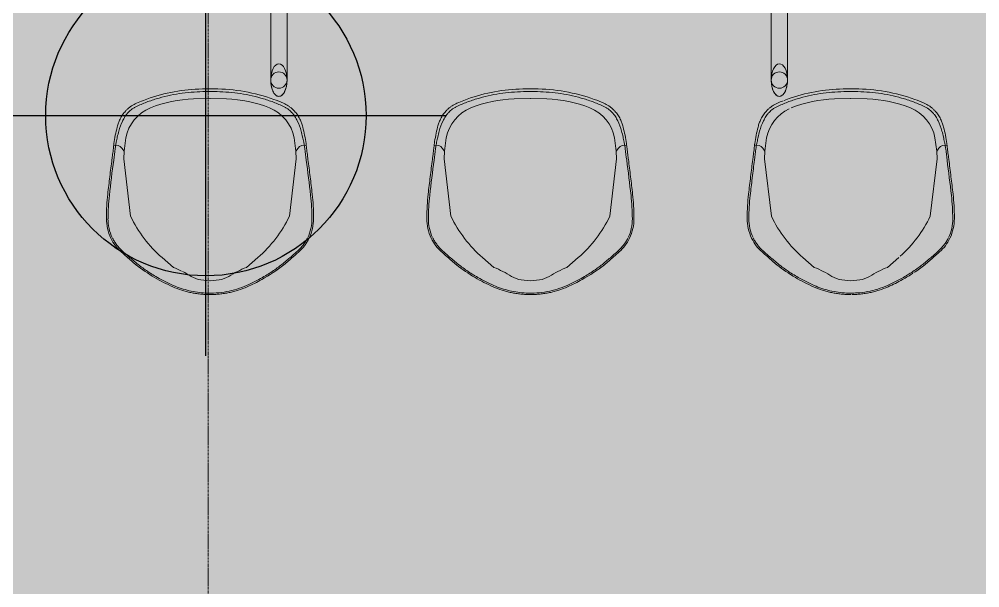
# Model space of a CAD drawing. Header units: millimetres. Extents: x 15878 to 679837, y -72324 to 391440.
# Drawn here: x 153942 to 156940, y 36702 to 38476 of the extents above; entities that cross this region are included whole.
import ezdxf

# ---------------------------------------------------------------- set-up
doc = ezdxf.new("R2010")
doc.units = ezdxf.units.MM
doc.linetypes.add('Grid Line__1_200_', pattern=[10.5, 6, -1.5, 1.5, -1.5])
for name, color, linetype, lineweight in [('A-ANNO-NOTE', 131, 'Continuous', 25), ('A-DETL-GENF', 92, 'Continuous', 5), ('I-FURN', 30, 'Continuous', 5), ('S-GRID', 1, 'Continuous', 5)]:
    doc.layers.add(name, color=color, linetype=linetype, lineweight=lineweight)

# ---------------------------------------------------------------- blocks, each defined once
blk = doc.blocks.new('202_glass dining table 2 - 30_ x 84_ x 22_-2636025-G_F')
at = {"layer": 'I-FURN', "color": 253}
for p, q in [((-761.2, 403.2), (-761.2, -190.6)), ((-710.4, 131.7), (-710.4, 403.2)), ((800.9, 403.2), (800.9, 131.7)), ((851.7, -190.6), (851.7, 403.2)), ((201.5, 131.7), (-710.4, 131.7)), ((800.9, 131.7), (207.2, 131.7)), ((-710.4, -190.6), (-710.4, 80.9)), ((-710.4, 80.9), (800.9, 80.9)), ((800.9, 80.9), (800.9, -190.6))]:
    blk.add_line(p, q, dxfattribs=at)
for centre, start, end in [((-735.8, 403.2), 360, 180), ((826.3, 403.2), 0, 180), ((-735.8, 403.2), 180, 360), ((826.3, 403.2), 180, 0), ((-735.8, -190.6), 0, 180), ((826.3, -190.6), 360, 180), ((-735.8, -190.6), 180, 0), ((826.3, -190.6), 180, 360)]:
    blk.add_arc(centre, 25.4, start, end, dxfattribs=at)
blk.add_ellipse((-735.8, -190.6), major_axis=(0, 50.8), ratio=0.5, dxfattribs=at)
blk.add_ellipse((826.3, -190.6), major_axis=(0, 50.8), ratio=0.5, start_param=3.175919, end_param=9.424778, dxfattribs=at)
for points in [[(-710.5, 407.8), (-710.7, 411), (-711.2, 417.1), (-712.9, 425.9), (-715.4, 433.9), (-718.6, 440.9), (-722.4, 446.6), (-726.6, 450.7), (-729.6, 452.7), (-731.1, 453.1)], [(826.3, 454), (824.7, 453.9), (821.6, 453.4), (817.1, 450.8), (812.9, 446.6), (809.1, 440.9), (805.9, 433.9), (803.4, 425.9), (801.7, 417.1), (801.2, 411), (801, 407.8)], [(851.6, 407.8), (851.4, 411), (850.9, 417.1), (849.2, 425.9), (846.7, 433.9), (843.5, 440.9), (839.7, 446.6), (835.5, 450.8), (831, 453.4), (827.9, 453.9), (826.3, 454)], [(-749.2, 446.3), (-750.5, 444.7), (-753, 440.9), (-756.2, 433.9), (-758.7, 425.9), (-760.4, 417.1), (-760.9, 411), (-761.1, 407.8)], [(-761.1, 398.5), (-761, 395.9), (-760.8, 393.4), (-760.5, 391)], [(-711.1, 391), (-710.8, 393.4), (-710.6, 395.9), (-710.5, 398.5)], [(801, 398.5), (801.1, 395.5), (801.4, 392.6), (801.8, 389.8)], [(850.8, 389.8), (851.2, 392.6), (851.5, 395.5), (851.6, 398.5)], [(-761.1, -185.9), (-761, -183.1), (-760.7, -180.3), (-760.4, -177.6)], [(-711.3, -177.5), (-710.9, -180.2), (-710.6, -183), (-710.5, -185.9)], [(801, -185.9), (801.1, -182.9), (801.4, -180), (801.8, -177.2)], [(-735.8, -241.4), (-737.4, -241.4), (-740.5, -240.8), (-745, -238.2), (-749.2, -234), (-753, -228.3), (-756.2, -221.4), (-758.7, -213.3), (-760.4, -204.6), (-760.9, -198.4), (-761.1, -195.3)], [(-710.5, -195.3), (-710.7, -198.4), (-711.2, -204.6), (-712.9, -213.3), (-715.4, -221.4), (-718.6, -228.3), (-722.4, -234), (-726.6, -238.2), (-731.1, -240.8), (-734.2, -241.4), (-735.8, -241.4)], [(801.9, -204.5), (801.4, -201.5), (801.2, -198.4), (801, -195.3)], [(851.6, -195.3), (851.4, -198.4), (850.9, -204.6), (849.2, -213.3), (846.7, -221.4), (843.5, -228.3), (839.7, -234), (835.5, -238.2), (831, -240.8), (827.9, -241.4), (826.3, -241.4)], [(826.3, -241.4), (824.7, -241.4), (821.6, -240.8), (817.1, -238.2), (812.9, -234), (809.1, -228.3), (805.9, -221.4), (804.3, -216), (803.6, -213.2)]]:
    blk.add_open_spline(points, degree=3, dxfattribs=at)
for points, knots in [([(-735.8, 106.3), (-732.1, 110.1), (-726.9, 115.2), (-721.3, 120.7), (-716.6, 125.5), (-712.6, 129.4), (-711.1, 131), (-710.7, 131.4)], [0, 0, 0, 0, 0.1111111, 0.1666667, 0.2222222, 0.3333333, 0.4444444, 0.4444444, 0.4444444, 0.4444444]), ([(826.3, 106.3), (822.5, 110), (817.4, 115.2), (811.9, 120.7), (807.2, 125.4), (803.1, 129.5), (801.6, 131), (801.2, 131.4)], [0, 0, 0, 0, 0.1111111, 0.1666667, 0.2222222, 0.3333333, 0.4444444, 0.4444444, 0.4444444, 0.4444444]), ([(-710.7, 81.2), (-710.9, 81.4), (-711.5, 82), (-712.8, 83.3), (-714.5, 85), (-716.4, 86.9), (-718.7, 89.2), (-721.4, 91.9), (-724.5, 95), (-729.1, 99.5), (-733, 103.4), (-735.8, 106.3)], [0.5555556, 0.5555556, 0.5555556, 0.5555556, 0.6111111, 0.6666667, 0.7083333, 0.75, 0.7916667, 0.8333333, 0.875, 0.9166667, 1, 1, 1, 1]), ([(801.2, 81.2), (801.6, 81.6), (802.6, 82.6), (805, 85), (806.9, 86.9), (809.2, 89.2), (811.9, 91.9), (815, 95), (819.5, 99.6), (823.5, 103.5), (826.3, 106.3)], [0.5555556, 0.5555556, 0.5555556, 0.5555556, 0.6666667, 0.7083333, 0.75, 0.7916667, 0.8333333, 0.875, 0.9166667, 1, 1, 1, 1])]:
    blk.add_open_spline(points, degree=3, knots=knots, dxfattribs=at)
blk = doc.blocks.new('HermanMiller_Collection_Eames_UpholsteredMoldedArmChair - Upholstered Plastic 4-leg Base-2621427-G_F')
at = {"layer": 'I-FURN', "color": 253}
for p, q in [((-123.6, 323.3), (-126.3, 323.3)), ((83.2, 268), (93.3, 274.9)), ((60.2, 269.1), (-119.6, 247.9)), ((83.2, 268), (60.2, 269.1)), ((125.4, 262.7), (83.2, 268)), ((-248.3, 149.5), (-278.9, 114.2)), ((247.9, 0.6), (246.6, 51.1)), ((-317.6, 28.4), (-320.8, 0.1)), ((247.9, -0.4), (247.9, 0.6)), ((247.9, 0.4), (247.9, -0.6)), ((269.4, 12.7), (269.4, 0)), ((278, 0), (278, 12.7)), ((-317.6, -28.4), (-320.8, -0.1)), ((247.9, -0.6), (246.6, -51.1)), ((269.4, -12.7), (269.4, 0)), ((278, -12.7), (278, 0)), ((-248.3, -149.5), (-278.9, -114.2)), ((60.2, -269.1), (-119.6, -247.9)), ((83.2, -268), (60.2, -269.1)), ((125.4, -262.7), (83.2, -268)), ((83.2, -268), (93.3, -274.9)), ((-126.3, -323.3), (-123.6, -323.3))]:
    blk.add_line(p, q, dxfattribs=at)
for centre, radius, start, end in [((80.8, 293.1), 22.1, 304.3061, 19.3416), ((52.9, -111.3), 398.4, 115.6446, 139.1162), ((101.6, 138.8), 126.2, 25.0677, 79.1526), ((146.9, -97.6), 531.3, 141.8154, 149.4111), ((-271.2, 12.7), 549.2, 21.1801, 23.2032), ((-139.8, 41.4), 386.6, 1.4334, 21.9526), ((-271.2, 12.7), 549.2, 18.451, 20.8271), ((-271.2, 12.7), 549.2, 0, 18.451), ((146.9, -97.6), 531.3, 149.4111, 156.2578), ((-608, 246), 354.5, 328.1153, 338.1707), ((-244.7, 20), 73.4, 148.1153, 173.4244), ((-244.7, -20), 73.4, 186.5756, 211.8847), ((-271.2, -12.7), 549.2, 340.1115, 360), ((-608, -246), 354.5, 21.8293, 31.8847), ((-139.8, -41.4), 386.6, 338.0474, 358.5666), ((146.9, 97.6), 531.3, 203.7422, 209.1658), ((146.9, 97.6), 531.3, 209.1658, 213.2699), ((52.9, 111.3), 398.4, 221.7672, 244.3554), ((146.9, 97.6), 531.3, 213.6752, 218.1846), ((101.6, -138.8), 126.2, 280.8474, 338.0474), ((-271.2, -12.7), 549.2, 336.7968, 340.1115), ((80.8, -293.1), 22.1, 340.6584, 55.6939)]:
    blk.add_arc(centre, radius, start, end, dxfattribs=at)
for centre, major_axis, ratio, start_param, end_param in [((-127.5, 180.8), (0, 137.5), 0.997902, 6.280317, 6.723004), ((-129, -349.6), (0, 667.8), 0.997902, 6.17094, 6.280317), ((-732.9, -5718.7), (0, 6070.9), 0.997902, 6.162074, 6.17094), ((-732.9, -5718.7), (0, 6070.9), 0.997902, 6.152583, 6.161761), ((57.5, 301.4), (-79.4, 10.4), 0.012863, 1.554281, 2.001245), ((-201.2, 300.4), (68, 75.2), 0.015729, 1.944615, 2.206038), ((53.6, -1296.3), (0, 1593.4), 0.465035, 6.157548, 6.183609), ((106.4, -411.2), (0, 701), 0.465035, 6.060021, 6.159998), ((124.5, -234.1), (0, 519.8), 0.465035, 6.001994, 6.057858), ((87.2, -417.5), (0, 836.6), 0.665393, 0.633807, 0.689312), ((87.2, 417.5), (0, 836.6), 0.665393, 2.45228, 2.507786), ((-201.2, -300.4), (-68, 75.2), 0.015729, 0.935555, 1.196978), ((124.5, 234.1), (0, 519.8), 0.465035, 3.36692, 3.422784), ((57.5, -301.4), (79.4, 10.4), 0.012863, 1.140348, 1.587312), ((53.6, 1296.3), (0, 1593.4), 0.465035, 3.241169, 3.26723), ((106.4, 411.2), (0, 701), 0.465035, 3.264779, 3.364757), ((-127.5, -180.8), (0, 137.5), 0.997902, 2.701774, 3.144461), ((-129, 349.6), (0, 667.8), 0.997902, 3.144461, 3.253838), ((-732.9, 5718.7), (0, 6070.9), 0.997902, 3.253838, 3.272195)]:
    blk.add_ellipse(centre, major_axis=major_axis, ratio=ratio, start_param=start_param, end_param=end_param, dxfattribs=at)
for points in [[(-187.7, 309.5), (-196.2, 305.3), (-211.9, 295.7), (-224.8, 283.7), (-230.6, 277.1)], [(-227.1, 273.9), (-224.5, 276.9), (-219, 282.6), (-209.6, 290.7), (-199.3, 298), (-191.8, 302.2), (-188, 304.1)], [(-126.3, 323.3), (-137, 323.3), (-158, 321), (-178, 314.1), (-187.7, 309.5)], [(-50.3, 319.1), (-62.5, 320.4), (-86.9, 322.5), (-111.4, 323.3), (-123.6, 323.3)], [(3.7, 312.7), (-14.3, 314.9), (-32.3, 317), (-50.3, 319.1)], [(57.7, 305.9), (40, 308.2), (22.4, 310.4), (4.7, 312.6)], [(95.9, 301.1), (93.3, 301.4), (87.7, 302.1), (78.3, 303.2), (68.2, 304.5), (61.2, 305.4), (57.7, 305.9)], [(107.4, 299.7), (106.4, 299.8), (104.2, 300.1), (100.4, 300.6), (97.4, 300.9), (95.9, 301.1)], [(-230.6, 277.1), (-233.3, 273.9), (-238.7, 267.8), (-243.8, 262.1), (-246.3, 259.4)], [(90.5, 296.1), (94.4, 295.6), (101.9, 294.5), (112, 292.6), (120.6, 290.7), (125.2, 289.7), (127.2, 289.2)], [(159, 289.4), (150.4, 291.7), (133.3, 295.7), (116, 298.5), (107.4, 299.7)], [(171.8, 285.5), (169.6, 286.3), (165.4, 287.6), (161.2, 288.9), (159, 289.4)], [(190.9, 276.7), (188.4, 278), (183.7, 280.6), (177.3, 283.5), (173.5, 285), (171.8, 285.5)], [(-246.3, 259.4), (-250.5, 254.8), (-258.7, 245.5), (-266.7, 235.8), (-270.7, 230.9)], [(224.3, 227.1), (229.2, 216.2), (238.6, 193.9), (249.9, 158.8), (258.7, 122.9), (264.9, 86.4), (268.6, 49.6), (269.4, 25), (269.4, 12.7)], [(224.3, -227.1), (229.2, -216.2), (238.6, -193.9), (249.9, -158.8), (258.7, -122.9), (264.9, -86.4), (268.6, -49.6), (269.4, -25), (269.4, -12.7)], [(-270.7, -230.9), (-266.7, -235.8), (-258.7, -245.5), (-250.5, -254.8), (-246.3, -259.4)], [(-246.3, -259.4), (-243.8, -262.1), (-238.7, -267.8), (-233.3, -273.9), (-230.6, -277.1)], [(-230.6, -277.1), (-224.8, -283.7), (-211.9, -295.7), (-196.2, -305.3), (-187.7, -309.5)], [(-227.1, -273.9), (-224.5, -276.9), (-219, -282.6), (-209.6, -290.7), (-199.3, -298), (-191.8, -302.2), (-188, -304.1)], [(90.5, -296.1), (94.4, -295.6), (101.9, -294.5), (112, -292.6), (120.6, -290.7), (125.2, -289.7), (127.2, -289.2)], [(95.9, -301.1), (97.4, -300.9), (100.4, -300.6), (104.2, -300.1), (106.4, -299.8), (107.4, -299.7)], [(107.4, -299.7), (116, -298.5), (133.3, -295.7), (150.4, -291.7), (159, -289.4)], [(159, -289.4), (161.2, -288.9), (165.4, -287.6), (169.6, -286.3), (171.8, -285.5)], [(171.8, -285.5), (173.5, -285), (177.3, -283.5), (183.7, -280.6), (188.4, -278), (190.9, -276.7)], [(-187.7, -309.5), (-178, -314.1), (-158, -321), (-137, -323.3), (-126.3, -323.3)], [(-123.6, -323.3), (-111.4, -323.3), (-86.9, -322.5), (-62.5, -320.4), (-50.3, -319.1)], [(-50.3, -319.1), (-32.3, -317), (3.7, -312.8), (39.7, -308.2), (57.7, -305.9)], [(57.7, -305.9), (61.2, -305.4), (68.2, -304.5), (78.3, -303.2), (87.7, -302.1), (93.3, -301.4), (95.9, -301.1)]]:
    blk.add_open_spline(points, degree=3, dxfattribs=at)
for points, knots in [([(233.6, 229.1), (231.1, 234.5), (226.9, 242.2), (221, 250.3), (217.4, 254.7), (213.7, 258.8), (208.8, 263.6), (202.8, 268.7), (196.9, 273), (192.9, 275.5), (190.9, 276.7)], [0, 0, 0, 0, 0.25, 0.375, 0.4375, 0.5, 0.625, 0.75, 0.875, 1, 1, 1, 1]), ([(191.6, 265.2), (193.5, 264.1), (197.7, 261.2), (205.9, 254.1), (213.8, 245.2), (220.2, 235.3), (223, 229.9), (224.3, 227.1)], [0, 0, 0, 0, 0.2, 0.4, 0.7, 0.85, 1, 1, 1, 1]), ([(-335.2, 114.4), (-331.4, 123), (-323.4, 139.9), (-311.4, 162.3), (-299.9, 181.7), (-289.1, 198.3), (-278, 213.9), (-270.6, 223.5), (-266.9, 228.1)], [0, 0, 0, 0, 0.2, 0.4, 0.55, 0.7, 0.85, 1, 1, 1, 1]), ([(-339.4, 116.3), (-343.4, 107.1), (-348.7, 93.1), (-354.3, 74.1), (-357.7, 59.7), (-360.4, 45), (-362.3, 30), (-363.5, 15), (-363.8, 5), (-363.8, 0)], [0, 0, 0, 0, 0.125, 0.1875, 0.25, 0.3125, 0.375, 0.4375, 0.5, 0.5, 0.5, 0.5]), ([(-335.2, 114.4), (-338.7, 106.5), (-344.9, 90.4), (-354.5, 56.8), (-358.7, 26.3), (-359.2, 4.5), (-359.2, 0.1)], [0, 0, 0, 0, 0.1111111, 0.2222222, 0.4444444, 0.4995611, 0.4995611, 0.4995611, 0.4995611]), ([(-359.2, 0), (-359.2, -6.6), (-358.6, -24.1), (-355, -52.4), (-347.2, -84.3), (-339.5, -104.5), (-335.2, -114.4)], [0.5, 0.5, 0.5, 0.5, 0.5833333, 0.7222222, 0.8611111, 1, 1, 1, 1]), ([(-363.7, -3.5), (-363.7, -7.3), (-363.4, -16.1), (-362.3, -30), (-360.4, -45), (-357.7, -59.7), (-354.3, -74.1), (-348.7, -93.1), (-343.4, -107.1), (-339.4, -116.3)], [0.514686, 0.514686, 0.514686, 0.514686, 0.5625, 0.625, 0.6875, 0.75, 0.8125, 0.875, 1, 1, 1, 1]), ([(-335.2, -114.4), (-331.4, -123), (-323.4, -139.9), (-311.4, -162.3), (-299.9, -181.7), (-289.1, -198.3), (-278, -213.9), (-270.6, -223.5), (-266.9, -228.1)], [0, 0, 0, 0, 0.2, 0.4, 0.55, 0.7, 0.85, 1, 1, 1, 1]), ([(190.9, -276.7), (192.9, -275.5), (196.9, -273), (202.8, -268.7), (207.8, -264.4), (211.7, -260.7), (215.5, -256.8), (220.1, -251.5), (226.9, -242.2), (231.1, -234.5), (233.6, -229.1)], [0, 0, 0, 0, 0.125, 0.25, 0.375, 0.4375, 0.5, 0.625, 0.75, 1, 1, 1, 1]), ([(191.6, -265.2), (193.5, -264.1), (197.7, -261.2), (205.9, -254.1), (213.8, -245.2), (220.2, -235.3), (223, -229.9), (224.3, -227.1)], [0, 0, 0, 0, 0.2, 0.4, 0.7, 0.85, 1, 1, 1, 1])]:
    blk.add_open_spline(points, degree=3, knots=knots, dxfattribs=at)
blk = doc.blocks.new('HermanMiller_Collection_Eames_UpholsteredMoldedArmChair - Upholstered Plastic 4-leg Base-V400-G_F')
at = {"layer": 'I-FURN', "color": 253}
for p, q in [((-123.6, 323.3), (-126.3, 323.3)), ((83.2, 268), (93.3, 274.9)), ((60.2, 269.1), (-119.6, 247.9)), ((83.2, 268), (60.2, 269.1)), ((125.4, 262.7), (83.2, 268)), ((-248.3, 149.5), (-278.9, 114.2)), ((247.9, 0.6), (246.6, 51.1)), ((-317.6, 28.4), (-320.8, 0.1)), ((247.9, -0.4), (247.9, 0.6)), ((247.9, 0.4), (247.9, -0.6)), ((269.4, 12.7), (269.4, 0)), ((278, 0), (278, 12.7)), ((-317.6, -28.4), (-320.8, -0.1)), ((247.9, -0.6), (246.6, -51.1)), ((269.4, -12.7), (269.4, 0)), ((278, -12.7), (278, 0)), ((-248.3, -149.5), (-278.9, -114.2)), ((60.2, -269.1), (-119.6, -247.9)), ((83.2, -268), (60.2, -269.1)), ((125.4, -262.7), (83.2, -268)), ((83.2, -268), (93.3, -274.9)), ((-126.3, -323.3), (-123.6, -323.3))]:
    blk.add_line(p, q, dxfattribs=at)
for centre, radius, start, end in [((80.8, 293.1), 22.1, 304.3061, 19.3416), ((52.9, -111.3), 398.4, 115.6446, 139.1162), ((101.6, 138.8), 126.2, 21.9526, 79.1526), ((146.9, -97.6), 531.3, 141.8154, 149.4111), ((-271.2, 12.7), 549.2, 18.451, 23.2032), ((-139.8, 41.4), 386.6, 1.4334, 21.9526), ((-271.2, 12.7), 549.2, 0, 18.451), ((146.9, -97.6), 531.3, 149.4111, 156.2578), ((-608, 246), 354.5, 328.1153, 338.1707), ((-244.7, 20), 73.4, 148.1153, 173.4244), ((-244.7, -20), 73.4, 186.5756, 211.8847), ((-271.2, -12.7), 549.2, 340.1115, 360), ((-608, -246), 354.5, 21.8293, 31.8847), ((-139.8, -41.4), 386.6, 338.0474, 358.5666), ((146.9, 97.6), 531.3, 203.7422, 209.1658), ((52.9, 111.3), 398.4, 220.8838, 244.3554), ((146.9, 97.6), 531.3, 209.1658, 218.1846), ((101.6, -138.8), 126.2, 280.8474, 338.0474), ((-271.2, -12.7), 549.2, 336.7968, 340.1115), ((80.8, -293.1), 22.1, 340.6584, 55.6939)]:
    blk.add_arc(centre, radius, start, end, dxfattribs=at)
for centre, major_axis, ratio, start_param, end_param in [((-127.5, 180.8), (0, 137.5), 0.997902, 6.280317, 6.723004), ((-129, -349.6), (0, 667.8), 0.997902, 6.17094, 6.280317), ((-732.9, -5718.7), (0, 6070.9), 0.997902, 6.152583, 6.17094), ((57.5, 301.4), (-79.4, 10.4), 0.012863, 1.554281, 2.001245), ((-201.2, 300.4), (68, 75.2), 0.015729, 1.944615, 2.206038), ((53.6, -1296.3), (0, 1593.4), 0.465035, 6.157548, 6.183609), ((106.4, -411.2), (0, 701), 0.465035, 6.060021, 6.159998), ((124.5, -234.1), (0, 519.8), 0.465035, 6.001994, 6.057858), ((87.2, -417.5), (0, 836.6), 0.665393, 0.633807, 0.689312), ((87.2, 417.5), (0, 836.6), 0.665393, 2.45228, 2.507786), ((-201.2, -300.4), (-68, 75.2), 0.015729, 0.935555, 1.196978), ((124.5, 234.1), (0, 519.8), 0.465035, 3.36692, 3.422784), ((57.5, -301.4), (79.4, 10.4), 0.012863, 1.140348, 1.587312), ((53.6, 1296.3), (0, 1593.4), 0.465035, 3.241169, 3.26723), ((106.4, 411.2), (0, 701), 0.465035, 3.264779, 3.364757), ((-127.5, -180.8), (0, 137.5), 0.997902, 2.701774, 3.144461), ((-129, 349.6), (0, 667.8), 0.997902, 3.144461, 3.253838), ((-732.9, 5718.7), (0, 6070.9), 0.997902, 3.253838, 3.272195)]:
    blk.add_ellipse(centre, major_axis=major_axis, ratio=ratio, start_param=start_param, end_param=end_param, dxfattribs=at)
for points in [[(-187.7, 309.5), (-196.2, 305.3), (-211.9, 295.7), (-224.8, 283.7), (-230.6, 277.1)], [(-227.1, 273.9), (-224.5, 276.9), (-219, 282.6), (-209.6, 290.7), (-199.3, 298), (-191.8, 302.2), (-188, 304.1)], [(-126.3, 323.3), (-137, 323.3), (-158, 321), (-178, 314.1), (-187.7, 309.5)], [(-50.3, 319.1), (-62.5, 320.4), (-86.9, 322.5), (-111.4, 323.3), (-123.6, 323.3)], [(57.7, 305.9), (39.7, 308.2), (3.7, 312.8), (-32.3, 317), (-50.3, 319.1)], [(95.9, 301.1), (93.3, 301.4), (87.7, 302.1), (78.3, 303.2), (68.2, 304.5), (61.2, 305.4), (57.7, 305.9)], [(107.4, 299.7), (106.4, 299.8), (104.2, 300.1), (100.4, 300.6), (97.4, 300.9), (95.9, 301.1)], [(-230.6, 277.1), (-233.3, 273.9), (-238.7, 267.8), (-243.8, 262.1), (-246.3, 259.4)], [(90.5, 296.1), (94.4, 295.6), (101.9, 294.5), (112, 292.6), (120.6, 290.7), (125.2, 289.7), (127.2, 289.2)], [(159, 289.4), (150.4, 291.7), (133.3, 295.7), (116, 298.5), (107.4, 299.7)], [(171.8, 285.5), (169.6, 286.3), (165.4, 287.6), (161.2, 288.9), (159, 289.4)], [(190.9, 276.7), (188.4, 278), (183.7, 280.6), (177.3, 283.5), (173.5, 285), (171.8, 285.5)], [(-246.3, 259.4), (-250.5, 254.8), (-258.7, 245.5), (-266.7, 235.8), (-270.7, 230.9)], [(224.3, 227.1), (229.2, 216.2), (238.6, 193.9), (249.9, 158.8), (258.7, 122.9), (264.9, 86.4), (268.6, 49.6), (269.4, 25), (269.4, 12.7)], [(224.3, -227.1), (229.2, -216.2), (238.6, -193.9), (249.9, -158.8), (258.7, -122.9), (264.9, -86.4), (268.6, -49.6), (269.4, -25), (269.4, -12.7)], [(-270.7, -230.9), (-266.7, -235.8), (-258.7, -245.5), (-250.5, -254.8), (-246.3, -259.4)], [(-246.3, -259.4), (-243.8, -262.1), (-238.7, -267.8), (-233.3, -273.9), (-230.6, -277.1)], [(-230.6, -277.1), (-224.8, -283.7), (-211.9, -295.7), (-196.2, -305.3), (-187.7, -309.5)], [(-227.1, -273.9), (-224.5, -276.9), (-219, -282.6), (-209.6, -290.7), (-199.3, -298), (-191.8, -302.2), (-188, -304.1)], [(90.5, -296.1), (94.4, -295.6), (101.9, -294.5), (112, -292.6), (120.6, -290.7), (125.2, -289.7), (127.2, -289.2)], [(95.9, -301.1), (97.4, -300.9), (100.4, -300.6), (104.2, -300.1), (106.4, -299.8), (107.4, -299.7)], [(107.4, -299.7), (116, -298.5), (133.3, -295.7), (150.4, -291.7), (159, -289.4)], [(159, -289.4), (161.2, -288.9), (165.4, -287.6), (169.6, -286.3), (171.8, -285.5)], [(171.8, -285.5), (173.5, -285), (177.3, -283.5), (183.7, -280.6), (188.4, -278), (190.9, -276.7)], [(-187.7, -309.5), (-178, -314.1), (-158, -321), (-137, -323.3), (-126.3, -323.3)], [(-123.6, -323.3), (-111.4, -323.3), (-86.9, -322.5), (-62.5, -320.4), (-50.3, -319.1)], [(-50.3, -319.1), (-32.3, -317), (3.7, -312.8), (39.7, -308.2), (57.7, -305.9)], [(57.7, -305.9), (61.2, -305.4), (68.2, -304.5), (78.3, -303.2), (87.7, -302.1), (93.3, -301.4), (95.9, -301.1)]]:
    blk.add_open_spline(points, degree=3, dxfattribs=at)
for points, knots in [([(233.6, 229.1), (231.1, 234.5), (226.9, 242.2), (221, 250.3), (217.4, 254.7), (213.7, 258.8), (208.8, 263.6), (202.8, 268.7), (196.9, 273), (192.9, 275.5), (190.9, 276.7)], [0, 0, 0, 0, 0.25, 0.375, 0.4375, 0.5, 0.625, 0.75, 0.875, 1, 1, 1, 1]), ([(191.6, 265.2), (193.5, 264.1), (197.7, 261.2), (205.9, 254.1), (213.8, 245.2), (220.2, 235.3), (223, 229.9), (224.3, 227.1)], [0, 0, 0, 0, 0.2, 0.4, 0.7, 0.85, 1, 1, 1, 1]), ([(-335.2, 114.4), (-331.4, 123), (-323.4, 139.9), (-311.4, 162.3), (-299.9, 181.7), (-289.1, 198.3), (-278, 213.9), (-270.6, 223.5), (-266.9, 228.1)], [0, 0, 0, 0, 0.2, 0.4, 0.55, 0.7, 0.85, 1, 1, 1, 1]), ([(-339.4, 116.3), (-343.4, 107.1), (-348.7, 93.1), (-354.3, 74.1), (-357.7, 59.7), (-360.4, 45), (-362.3, 30), (-363.5, 15), (-363.9, 0), (-363.5, -15), (-362.3, -30), (-360.4, -45), (-357.7, -59.7), (-354.3, -74.1), (-348.7, -93.1), (-343.4, -107.1), (-339.4, -116.3)], [0, 0, 0, 0, 0.125, 0.1875, 0.25, 0.3125, 0.375, 0.4375, 0.5, 0.5625, 0.625, 0.6875, 0.75, 0.8125, 0.875, 1, 1, 1, 1]), ([(-335.2, 114.4), (-338.7, 106.5), (-344.9, 90.4), (-354.5, 56.8), (-359.6, 19.8), (-359.2, -19.7), (-355, -52.4), (-347.2, -84.3), (-339.5, -104.5), (-335.2, -114.4)], [0, 0, 0, 0, 0.111111, 0.222222, 0.444444, 0.583333, 0.722222, 0.861111, 1, 1, 1, 1]), ([(-335.2, -114.4), (-331.4, -123), (-323.4, -139.9), (-311.4, -162.3), (-299.9, -181.7), (-289.1, -198.3), (-278, -213.9), (-270.6, -223.5), (-266.9, -228.1)], [0, 0, 0, 0, 0.2, 0.4, 0.55, 0.7, 0.85, 1, 1, 1, 1]), ([(190.9, -276.7), (192.9, -275.5), (196.9, -273), (202.8, -268.7), (207.8, -264.4), (211.7, -260.7), (215.5, -256.8), (220.1, -251.5), (226.9, -242.2), (231.1, -234.5), (233.6, -229.1)], [0, 0, 0, 0, 0.125, 0.25, 0.375, 0.4375, 0.5, 0.625, 0.75, 1, 1, 1, 1]), ([(191.6, -265.2), (193.5, -264.1), (197.7, -261.2), (205.9, -254.1), (213.8, -245.2), (220.2, -235.3), (223, -229.9), (224.3, -227.1)], [0, 0, 0, 0, 0.2, 0.4, 0.7, 0.85, 1, 1, 1, 1])]:
    blk.add_open_spline(points, degree=3, knots=knots, dxfattribs=at)
blk = doc.blocks.new('HermanMiller_Collection_Eames_UpholsteredMoldedArmChair - Upholstered Plastic 4-leg Base-V401-G_F')
at = {"layer": 'I-FURN', "color": 253}
for p, q in [((-123.6, 323.3), (-126.3, 323.3)), ((83.2, 268), (93.3, 274.9)), ((60.2, 269.1), (-119.6, 247.9)), ((83.2, 268), (60.2, 269.1)), ((125.4, 262.7), (83.2, 268)), ((-248.3, 149.5), (-278.9, 114.2)), ((247.9, 0.6), (246.6, 51.1)), ((-317.6, 28.4), (-320.8, 0.1)), ((247.9, -0.4), (247.9, 0.6)), ((247.9, 0.4), (247.9, -0.6)), ((269.4, 12.7), (269.4, 0)), ((278, 0), (278, 12.7)), ((-317.6, -28.4), (-320.8, -0.1)), ((247.9, -0.6), (246.6, -51.1)), ((269.4, -12.7), (269.4, 0)), ((278, -12.7), (278, 0)), ((-248.3, -149.5), (-278.9, -114.2)), ((60.2, -269.1), (-119.6, -247.9)), ((83.2, -268), (60.2, -269.1)), ((125.4, -262.7), (83.2, -268)), ((83.2, -268), (93.3, -274.9)), ((-126.3, -323.3), (-123.6, -323.3))]:
    blk.add_line(p, q, dxfattribs=at)
for centre, radius, start, end in [((80.8, 293.1), 22.1, 304.3061, 19.3416), ((52.9, -111.3), 398.4, 115.6446, 139.1162), ((101.6, 138.8), 126.2, 21.9526, 79.1526), ((146.9, -97.6), 531.3, 141.8154, 149.4111), ((-271.2, 12.7), 549.2, 18.451, 23.2032), ((-139.8, 41.4), 386.6, 1.4334, 21.9526), ((-271.2, 12.7), 549.2, 0, 18.451), ((146.9, -97.6), 531.3, 149.4111, 156.2578), ((-608, 246), 354.5, 333.6662, 338.1707), ((-608, 246), 354.5, 328.1153, 333.143), ((-244.7, 20), 73.4, 148.1153, 173.4244), ((-244.7, -20), 73.4, 186.5756, 211.8847), ((-271.2, -12.7), 549.2, 340.1115, 360), ((-608, -246), 354.5, 21.8293, 31.8847), ((-139.8, -41.4), 386.6, 338.0474, 358.5666), ((146.9, 97.6), 531.3, 203.7422, 209.1658), ((52.9, 111.3), 398.4, 220.8838, 244.3554), ((146.9, 97.6), 531.3, 209.1658, 218.1846), ((101.6, -138.8), 126.2, 280.8474, 338.0474), ((-271.2, -12.7), 549.2, 336.7968, 340.1115), ((80.8, -293.1), 22.1, 340.6584, 55.6939)]:
    blk.add_arc(centre, radius, start, end, dxfattribs=at)
for centre, major_axis, ratio, start_param, end_param in [((-127.5, 180.8), (0, 137.5), 0.997902, 6.280317, 6.723004), ((-129, -349.6), (0, 667.8), 0.997902, 6.17094, 6.280317), ((-732.9, -5718.7), (0, 6070.9), 0.997902, 6.152583, 6.17094), ((57.5, 301.4), (-79.4, 10.4), 0.012863, 1.554281, 2.001245), ((-201.2, 300.4), (68, 75.2), 0.015729, 1.944615, 2.206038), ((53.6, -1296.3), (0, 1593.4), 0.465035, 6.157548, 6.183609), ((106.4, -411.2), (0, 701), 0.465035, 6.060021, 6.159998), ((124.5, -234.1), (0, 519.8), 0.465035, 6.001994, 6.057858), ((87.2, -417.5), (0, 836.6), 0.665393, 0.633807, 0.689312), ((87.2, 417.5), (0, 836.6), 0.665393, 2.45228, 2.507786), ((-201.2, -300.4), (-68, 75.2), 0.015729, 0.935555, 1.196978), ((124.5, 234.1), (0, 519.8), 0.465035, 3.36692, 3.422784), ((57.5, -301.4), (79.4, 10.4), 0.012863, 1.140348, 1.587312), ((53.6, 1296.3), (0, 1593.4), 0.465035, 3.241169, 3.26723), ((106.4, 411.2), (0, 701), 0.465035, 3.264779, 3.364757), ((-127.5, -180.8), (0, 137.5), 0.997902, 2.701774, 3.144461), ((-129, 349.6), (0, 667.8), 0.997902, 3.144461, 3.253838), ((-732.9, 5718.7), (0, 6070.9), 0.997902, 3.253838, 3.272195)]:
    blk.add_ellipse(centre, major_axis=major_axis, ratio=ratio, start_param=start_param, end_param=end_param, dxfattribs=at)
for points in [[(-187.7, 309.5), (-196.2, 305.3), (-211.9, 295.7), (-224.8, 283.7), (-230.6, 277.1)], [(-227.1, 273.9), (-224.5, 276.9), (-219, 282.6), (-209.6, 290.7), (-199.3, 298), (-191.8, 302.2), (-188, 304.1)], [(-126.3, 323.3), (-137, 323.3), (-158, 321), (-178, 314.1), (-187.7, 309.5)], [(-50.3, 319.1), (-62.5, 320.4), (-86.9, 322.5), (-111.4, 323.3), (-123.6, 323.3)], [(57.7, 305.9), (39.7, 308.2), (3.7, 312.8), (-32.3, 317), (-50.3, 319.1)], [(95.9, 301.1), (93.3, 301.4), (87.7, 302.1), (78.3, 303.2), (68.2, 304.5), (61.2, 305.4), (57.7, 305.9)], [(107.4, 299.7), (106.4, 299.8), (104.2, 300.1), (100.4, 300.6), (97.4, 300.9), (95.9, 301.1)], [(-230.6, 277.1), (-233.3, 273.9), (-238.7, 267.8), (-243.8, 262.1), (-246.3, 259.4)], [(90.5, 296.1), (94.4, 295.6), (101.9, 294.5), (112, 292.6), (120.6, 290.7), (125.2, 289.7), (127.2, 289.2)], [(159, 289.4), (150.4, 291.7), (133.3, 295.7), (116, 298.5), (107.4, 299.7)], [(171.8, 285.5), (169.6, 286.3), (165.4, 287.6), (161.2, 288.9), (159, 289.4)], [(190.9, 276.7), (188.4, 278), (183.7, 280.6), (177.3, 283.5), (173.5, 285), (171.8, 285.5)], [(-246.3, 259.4), (-250.5, 254.8), (-258.7, 245.5), (-266.7, 235.8), (-270.7, 230.9)], [(224.3, 227.1), (229.2, 216.2), (238.6, 193.9), (249.9, 158.8), (258.7, 122.9), (264.9, 86.4), (268.6, 49.6), (269.4, 25), (269.4, 12.7)], [(224.3, -227.1), (229.2, -216.2), (238.6, -193.9), (249.9, -158.8), (258.7, -122.9), (264.9, -86.4), (268.6, -49.6), (269.4, -25), (269.4, -12.7)], [(-270.7, -230.9), (-266.7, -235.8), (-258.7, -245.5), (-250.5, -254.8), (-246.3, -259.4)], [(-246.3, -259.4), (-243.8, -262.1), (-238.7, -267.8), (-233.3, -273.9), (-230.6, -277.1)], [(-230.6, -277.1), (-224.8, -283.7), (-211.9, -295.7), (-196.2, -305.3), (-187.7, -309.5)], [(-227.1, -273.9), (-224.5, -276.9), (-219, -282.6), (-209.6, -290.7), (-199.3, -298), (-191.8, -302.2), (-188, -304.1)], [(90.5, -296.1), (94.4, -295.6), (101.9, -294.5), (112, -292.6), (120.6, -290.7), (125.2, -289.7), (127.2, -289.2)], [(95.9, -301.1), (97.4, -300.9), (100.4, -300.6), (104.2, -300.1), (106.4, -299.8), (107.4, -299.7)], [(107.4, -299.7), (116, -298.5), (133.3, -295.7), (150.4, -291.7), (159, -289.4)], [(159, -289.4), (161.2, -288.9), (165.4, -287.6), (169.6, -286.3), (171.8, -285.5)], [(171.8, -285.5), (173.5, -285), (177.3, -283.5), (183.7, -280.6), (188.4, -278), (190.9, -276.7)], [(-187.7, -309.5), (-178, -314.1), (-158, -321), (-137, -323.3), (-126.3, -323.3)], [(-123.6, -323.3), (-111.4, -323.3), (-86.9, -322.5), (-62.5, -320.4), (-50.3, -319.1)], [(-50.3, -319.1), (-32.3, -317), (3.7, -312.8), (39.7, -308.2), (57.7, -305.9)], [(57.7, -305.9), (61.2, -305.4), (68.2, -304.5), (78.3, -303.2), (87.7, -302.1), (93.3, -301.4), (95.9, -301.1)]]:
    blk.add_open_spline(points, degree=3, dxfattribs=at)
for points, knots in [([(233.6, 229.1), (231.1, 234.5), (226.9, 242.2), (221, 250.3), (217.4, 254.7), (213.7, 258.8), (208.8, 263.6), (202.8, 268.7), (196.9, 273), (192.9, 275.5), (190.9, 276.7)], [0, 0, 0, 0, 0.25, 0.375, 0.4375, 0.5, 0.625, 0.75, 0.875, 1, 1, 1, 1]), ([(191.6, 265.2), (193.5, 264.1), (197.7, 261.2), (205.9, 254.1), (213.8, 245.2), (220.2, 235.3), (223, 229.9), (224.3, 227.1)], [0, 0, 0, 0, 0.2, 0.4, 0.7, 0.85, 1, 1, 1, 1]), ([(-335.2, 114.4), (-331.4, 123), (-323.4, 139.9), (-311.4, 162.3), (-299.9, 181.7), (-289.1, 198.3), (-278, 213.9), (-270.6, 223.5), (-266.9, 228.1)], [0, 0, 0, 0, 0.2, 0.4, 0.55, 0.7, 0.85, 1, 1, 1, 1]), ([(-339.4, 116.3), (-343.4, 107.1), (-348.7, 93.1), (-354.3, 74.1), (-357.7, 59.7), (-360.4, 45), (-362.3, 30), (-363.5, 15), (-363.9, 0), (-363.5, -15), (-362.3, -30), (-360.4, -45), (-357.7, -59.7), (-354.3, -74.1), (-348.7, -93.1), (-343.4, -107.1), (-339.4, -116.3)], [0, 0, 0, 0, 0.125, 0.1875, 0.25, 0.3125, 0.375, 0.4375, 0.5, 0.5625, 0.625, 0.6875, 0.75, 0.8125, 0.875, 1, 1, 1, 1]), ([(-335.2, 114.4), (-338.7, 106.5), (-344.9, 90.4), (-354.5, 56.8), (-359.6, 19.8), (-359.2, -19.7), (-355, -52.4), (-347.2, -84.3), (-339.5, -104.5), (-335.2, -114.4)], [0, 0, 0, 0, 0.111111, 0.222222, 0.444444, 0.583333, 0.722222, 0.861111, 1, 1, 1, 1]), ([(-335.2, -114.4), (-331.4, -123), (-323.4, -139.9), (-311.4, -162.3), (-299.9, -181.7), (-289.1, -198.3), (-278, -213.9), (-270.6, -223.5), (-266.9, -228.1)], [0, 0, 0, 0, 0.2, 0.4, 0.55, 0.7, 0.85, 1, 1, 1, 1]), ([(190.9, -276.7), (192.9, -275.5), (196.9, -273), (202.8, -268.7), (207.8, -264.4), (211.7, -260.7), (215.5, -256.8), (220.1, -251.5), (226.9, -242.2), (231.1, -234.5), (233.6, -229.1)], [0, 0, 0, 0, 0.125, 0.25, 0.375, 0.4375, 0.5, 0.625, 0.75, 1, 1, 1, 1]), ([(191.6, -265.2), (193.5, -264.1), (197.7, -261.2), (205.9, -254.1), (213.8, -245.2), (220.2, -235.3), (223, -229.9), (224.3, -227.1)], [0, 0, 0, 0, 0.2, 0.4, 0.7, 0.85, 1, 1, 1, 1])]:
    blk.add_open_spline(points, degree=3, knots=knots, dxfattribs=at)
blk = doc.blocks.new('DLN_Slab Level Mark - SSL-2mm_Type 2-2670448-G_F')
at = {"layer": 'A-ANNO-NOTE'}
for p, q in [((0, 1.5), (0, -1.5)), ((-1.5, 0), (1.5, 0))]:
    blk.add_line(p, q, dxfattribs=at)
blk.add_circle((0, 0), 1, dxfattribs=at)

msp = doc.modelspace()

# ---------------------------------------------------------------- hatches: boundary and pattern name
at = {"layer": 'A-DETL-GENF', "transparency": 33554585}
h = msp.add_hatch(color=151, dxfattribs=at)
h.paths.add_polyline_path([(157764.8, 34257.5), (158481.8, 34257.5), (158481.8, 35357.5), (160531.8, 35357.5), (160531.8, 34257.5), (166831.8, 34257.5), (166831.8, 39607.5), (166231.8, 39607.5), (166231.8, 40207.5), (166831.8, 40207.5), (166831.8, 44957.5), (166231.8, 44957.5), (166231.8, 45557.5), (166831.8, 45557.5), (166831.8, 51407.5), (166231.8, 51407.5), (166231.8, 52007.5), (154831.8, 52007.5), (154831.8, 51407.5), (154231.8, 51407.5), (154231.8, 52007.5), (151981.8, 52007.5), (151981.8, 35357.5), (153981.8, 35357.5), (153981.8, 34257.5), (156936.9, 34257.5)], flags=0)
h.paths.add_polyline_path([(154453.4, 39607.5), (154231.8, 39607.5), (154231.8, 40207.5), (154831.8, 40207.5), (154831.8, 39607.5)], flags=0)
h.paths.add_polyline_path([(154231.8, 44957.5), (154231.8, 45557.5), (154831.8, 45557.5), (154831.8, 44957.5), (154453.4, 44957.5)], flags=0)

# ---------------------------------------------------------------- linework, layer by layer
at = {"layer": 'S-GRID', "color": 254, "linetype": 'Grid Line__1_200_'}
msp.add_line((154531.8, 32297.4), (154531.8, 63703.1), dxfattribs=at)

# ---------------------------------------------------------------- block references
at = {"layer": 'A-ANNO-NOTE', "xscale": 500, "yscale": 500, "zscale": 500, "rotation": 89.99999999999993}
msp.add_blockref('DLN_Slab Level Mark - SSL-2mm_Type 2-2670448-G_F', (154524.4, 38175.8), dxfattribs=at)
at = {"layer": 'I-FURN', "color": 253}
msp.add_blockref('202_glass dining table 2 - 30_ x 84_ x 22_-2636025-G_F', (155488, 38477.2), dxfattribs=at)
at = {"layer": 'I-FURN', "color": 253, "rotation": 90.00000000000034}
for name, p in [('HermanMiller_Collection_Eames_UpholsteredMoldedArmChair - Upholstered Plastic 4-leg Base-V401-G_F', (154537.2, 37981.1)), ('HermanMiller_Collection_Eames_UpholsteredMoldedArmChair - Upholstered Plastic 4-leg Base-V400-G_F', (155537.2, 37981.1)), ('HermanMiller_Collection_Eames_UpholsteredMoldedArmChair - Upholstered Plastic 4-leg Base-2621427-G_F', (156537.2, 37981.1))]:
    msp.add_blockref(name, p, dxfattribs=at)

doc.saveas('drawing.dxf')
